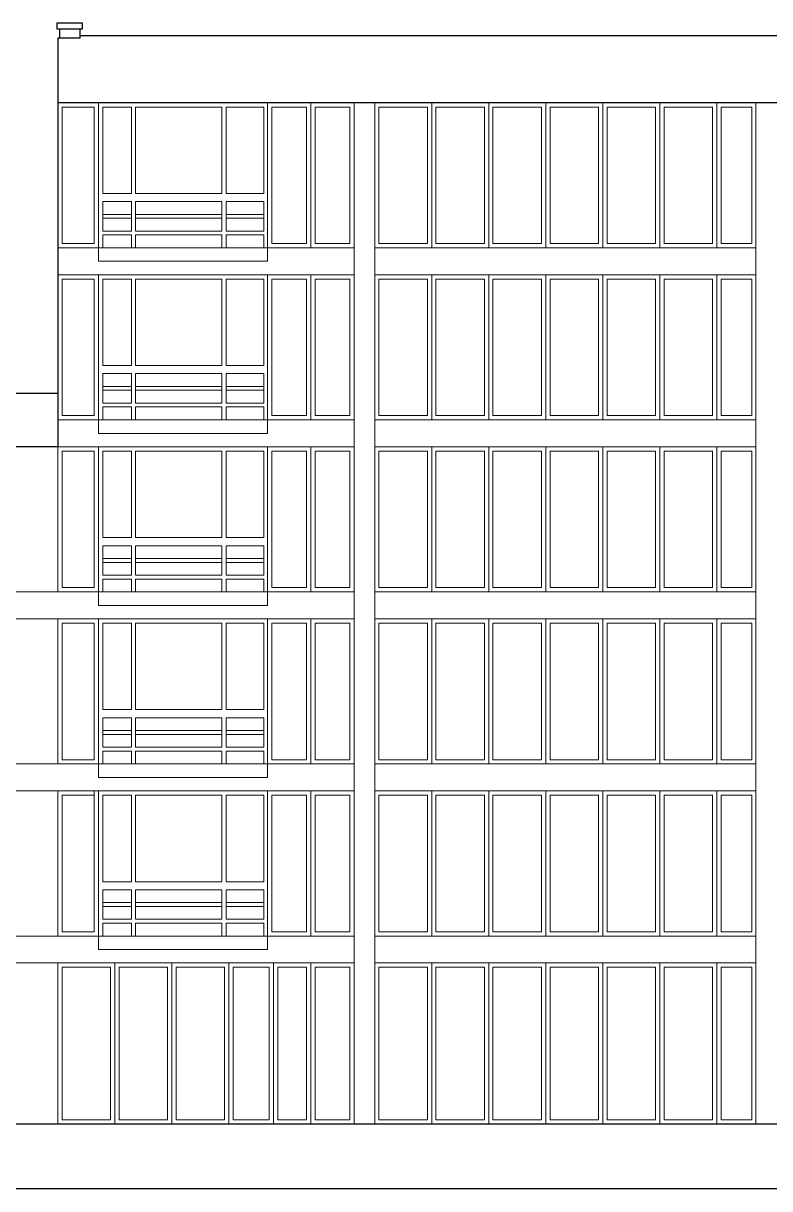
# Model space of a CAD drawing. Header units: millimetres. Extents: x -689206 to 4969298, y -1019800 to 703299.
# Drawn here: x 399019 to 412898, y -858803 to -837127 of the extents above; entities that cross this region are included whole.
import ezdxf

# ---------------------------------------------------------------- set-up
doc = ezdxf.new("R2010")
doc.units = ezdxf.units.MM
doc.layers.add('РАЗМЕРЫ', color=7, linetype='Continuous', lineweight=9)
doc.layers.add('разрез1-1', color=7, linetype='Continuous')

msp = doc.modelspace()

# ---------------------------------------------------------------- linework, layer by layer
at = {"layer": 'РАЗМЕРЫ', "lineweight": 5, "ltscale": 35}
for p, q in [((400069.5, -837226.6), (400069.5, -837351.6)), ((400171.7, -838603.3), (402181.6, -838603.3)), ((400419.4, -838603.3), (400419.4, -841553.3)), ((403559.4, -838603.3), (403559.4, -841553.3)), ((404364.5, -841303.3), (404364.5, -838603.3)), ((405169.6, -838603.3), (405169.6, -857603.3)), ((405552.7, -838603.3), (405552.7, -857603.3)), ((406612.7, -841223.3), (406612.7, -838603.3)), ((406612.7, -838603.3), (406612.7, -841303.3)), ((406612.7, -841303.3), (406612.7, -838603.3)), ((407672.7, -841223.3), (407672.7, -838603.3)), ((407672.7, -838603.3), (407672.7, -841303.3)), ((407672.7, -841303.3), (407672.7, -838603.3)), ((408732.7, -841223.3), (408732.7, -838603.3)), ((408732.7, -838603.3), (408732.7, -841303.3)), ((408732.7, -841303.3), (408732.7, -838603.3)), ((409792.7, -841223.3), (409792.7, -838603.3)), ((409792.7, -838603.3), (409792.7, -841303.3)), ((409792.7, -841303.3), (409792.7, -838603.3)), ((410852.7, -841223.3), (410852.7, -838603.3)), ((410852.7, -838603.3), (410852.7, -841303.3)), ((410852.7, -841303.3), (410852.7, -838603.3)), ((411912.7, -841223.3), (411912.7, -838603.3)), ((411912.7, -838603.3), (411912.7, -841303.3)), ((411912.7, -841303.3), (411912.7, -838603.3)), ((412642.7, -838603.3), (412642.7, -857603.3)), ((399742.7, -841223.3), (399742.7, -838683.3)), ((399742.7, -838683.3), (400339.4, -838683.3)), ((400339.4, -838683.3), (400339.4, -841223.3)), ((400499.4, -840292.9), (400499.4, -838683.3)), ((401028.1, -838683.3), (400499.4, -838683.3)), ((401028.1, -840292.9), (401028.1, -838683.3)), ((401108.1, -838683.3), (401108.1, -840292.9)), ((402708.1, -838683.3), (401108.1, -838683.3)), ((402708.1, -840292.9), (402708.1, -838683.3)), ((402788.1, -838683.3), (402788.1, -840292.9)), ((403489.4, -838683.3), (402788.1, -838683.3)), ((403489.4, -840292.9), (403489.4, -838683.3)), ((403639.4, -841223.3), (403639.4, -838683.3)), ((403639.4, -838683.3), (404284.5, -838683.3)), ((404284.5, -841223.3), (404284.5, -838683.3)), ((404444.5, -838683.3), (405089.6, -838683.3)), ((404444.5, -838683.3), (404444.5, -841223.3)), ((405089.6, -838683.3), (405089.6, -841223.3)), ((405632.7, -838683.3), (405632.7, -841223.3)), ((405632.7, -838683.3), (406532.7, -838683.3)), ((406532.7, -838683.3), (406532.7, -841223.3)), ((406532.7, -841223.3), (406532.7, -838683.3)), ((406532.7, -841223.3), (406532.7, -838683.3)), ((406692.7, -841223.3), (406692.7, -838683.3)), ((406692.7, -838683.3), (407592.7, -838683.3)), ((407592.7, -838683.3), (407592.7, -841223.3)), ((407592.7, -838683.3), (407592.7, -841223.3)), ((407592.7, -841223.3), (407592.7, -838683.3)), ((407592.7, -841223.3), (407592.7, -838683.3)), ((407752.7, -841223.3), (407752.7, -838683.3)), ((407752.7, -838683.3), (408652.7, -838683.3)), ((408652.7, -838683.3), (408652.7, -841223.3)), ((408652.7, -838683.3), (408652.7, -841223.3)), ((408652.7, -838683.3), (408652.7, -841223.3)), ((408652.7, -841223.3), (408652.7, -838683.3)), ((408652.7, -841223.3), (408652.7, -838683.3)), ((408812.7, -841223.3), (408812.7, -838683.3)), ((408812.7, -838683.3), (409712.7, -838683.3)), ((409712.7, -838683.3), (409712.7, -841223.3)), ((409712.7, -838683.3), (409712.7, -841223.3)), ((409712.7, -838683.3), (409712.7, -841223.3)), ((409712.7, -838683.3), (409712.7, -841223.3)), ((409712.7, -841223.3), (409712.7, -838683.3)), ((409712.7, -841223.3), (409712.7, -838683.3)), ((409872.7, -841223.3), (409872.7, -838683.3)), ((409872.7, -838683.3), (410772.7, -838683.3)), ((410772.7, -838683.3), (410772.7, -841223.3)), ((410772.7, -838683.3), (410772.7, -841223.3)), ((410772.7, -838683.3), (410772.7, -841223.3)), ((410772.7, -838683.3), (410772.7, -841223.3)), ((410772.7, -838683.3), (410772.7, -841223.3)), ((410772.7, -841223.3), (410772.7, -838683.3)), ((410772.7, -841223.3), (410772.7, -838683.3)), ((410932.7, -841223.3), (410932.7, -838683.3)), ((410932.7, -838683.3), (411832.7, -838683.3)), ((411832.7, -838683.3), (411832.7, -841223.3)), ((411832.7, -838683.3), (411832.7, -841223.3)), ((411832.7, -838683.3), (411832.7, -841223.3)), ((411832.7, -838683.3), (411832.7, -841223.3)), ((411832.7, -838683.3), (411832.7, -841223.3)), ((411832.7, -838683.3), (411832.7, -841223.3)), ((411832.7, -841223.3), (411832.7, -838683.3)), ((411832.7, -841223.3), (411832.7, -838683.3)), ((411992.7, -841223.3), (411992.7, -838683.3)), ((411992.7, -838683.3), (412562.7, -838683.3)), ((412562.7, -841223.3), (412562.7, -838683.3)), ((401028.1, -840292.9), (400499.4, -840292.9)), ((402708.1, -840292.9), (401108.1, -840292.9)), ((403489.4, -840292.9), (402788.1, -840292.9)), ((400499.4, -840992.9), (400499.4, -840442.9)), ((400499.4, -840682.9), (400499.4, -840442.9)), ((400499.4, -840442.9), (401028.1, -840442.9)), ((401028.1, -840992.9), (401028.1, -840442.9)), ((401108.1, -840442.9), (401108.1, -840992.9)), ((401108.1, -840442.9), (402708.1, -840442.9)), ((402708.1, -840992.9), (402708.1, -840442.9)), ((402788.1, -840442.9), (402788.1, -840992.9)), ((402788.1, -840442.9), (403489.4, -840442.9)), ((403489.4, -840992.9), (403489.4, -840442.9)), ((401028.1, -840682.9), (400499.4, -840682.9)), ((400499.4, -840992.9), (400499.4, -840752.9)), ((400499.4, -840752.9), (401028.1, -840752.9)), ((402708.1, -840682.9), (401108.1, -840682.9)), ((401108.1, -840752.9), (402708.1, -840752.9)), ((403489.4, -840682.9), (402788.1, -840682.9)), ((402788.1, -840752.9), (403489.4, -840752.9)), ((403489.4, -840752.9), (403489.4, -840682.9)), ((400499.4, -840992.9), (401028.1, -840992.9)), ((401108.1, -840992.9), (402708.1, -840992.9)), ((402788.1, -840992.9), (403489.4, -840992.9)), ((400339.4, -841223.3), (399742.7, -841223.3)), ((401028.1, -841062.9), (400499.4, -841062.9)), ((400499.4, -841303.3), (400499.4, -841062.9)), ((401028.1, -841303.3), (401028.1, -841062.9)), ((401108.1, -841062.9), (401108.1, -841303.3)), ((402708.1, -841062.9), (401108.1, -841062.9)), ((402708.1, -841303.3), (402708.1, -841062.9)), ((402788.1, -841062.9), (402788.1, -841303.3)), ((403489.4, -841062.9), (402788.1, -841062.9)), ((403489.4, -841303.3), (403489.4, -841062.9)), ((404284.5, -841223.3), (403639.4, -841223.3)), ((404364.5, -841223.3), (404364.5, -841143.3)), ((404364.5, -841143.3), (404364.5, -841223.3)), ((405089.6, -841223.3), (404444.5, -841223.3)), ((405632.7, -841223.3), (406532.7, -841223.3)), ((405632.7, -841223.3), (406532.7, -841223.3)), ((406692.7, -841223.3), (407592.7, -841223.3)), ((406692.7, -841223.3), (406902.7, -841223.3)), ((407752.7, -841223.3), (408652.7, -841223.3)), ((408172.7, -841223.3), (408652.7, -841223.3)), ((408812.7, -841223.3), (409712.7, -841223.3)), ((408812.7, -841223.3), (409442.7, -841223.3)), ((409872.7, -841223.3), (410772.7, -841223.3)), ((410932.7, -841223.3), (411832.7, -841223.3)), ((411992.7, -841223.3), (412562.7, -841223.3)), ((405169.6, -841303.3), (399662.7, -841303.3)), ((401028.1, -841303.3), (400499.4, -841303.3)), ((401028.1, -841303.3), (400499.4, -841303.3)), ((402708.1, -841303.3), (401108.1, -841303.3)), ((402708.1, -841303.3), (401108.1, -841303.3)), ((403489.4, -841303.3), (402788.1, -841303.3)), ((403489.4, -841303.3), (402788.1, -841303.3)), ((412642.7, -841303.3), (405552.7, -841303.3)), ((403559.4, -841553.3), (400419.4, -841553.3)), ((399662.7, -844503.3), (399662.7, -841803.3)), ((399662.7, -841803.3), (405169.6, -841803.3)), ((399742.7, -844423.3), (399742.7, -841883.3)), ((399742.7, -841883.3), (400339.4, -841883.3)), ((400339.4, -841883.3), (400339.4, -844423.3)), ((400419.4, -841803.3), (400419.4, -844753.3)), ((400419.4, -841803.3), (400419.4, -844753.3)), ((400499.4, -843492.9), (400499.4, -841883.3)), ((401028.1, -841883.3), (400499.4, -841883.3)), ((401028.1, -843492.9), (401028.1, -841883.3)), ((401108.1, -841883.3), (401108.1, -843492.9)), ((402708.1, -841883.3), (401108.1, -841883.3)), ((402708.1, -843492.9), (402708.1, -841883.3)), ((402788.1, -841883.3), (402788.1, -843492.9)), ((403489.4, -841883.3), (402788.1, -841883.3)), ((403489.4, -843492.9), (403489.4, -841883.3)), ((403559.4, -841803.3), (403559.4, -844753.3)), ((403639.4, -844423.3), (403639.4, -841883.3)), ((403639.4, -841883.3), (404284.5, -841883.3)), ((404284.5, -844423.3), (404284.5, -841883.3)), ((404364.5, -844503.3), (404364.5, -841803.3)), ((404444.5, -841883.3), (405089.6, -841883.3)), ((404444.5, -841883.3), (404444.5, -844423.3)), ((405089.6, -841883.3), (405089.6, -844423.3)), ((405552.7, -841803.3), (412642.7, -841803.3)), ((405632.7, -841883.3), (405632.7, -844423.3)), ((405632.7, -841883.3), (406532.7, -841883.3)), ((406532.7, -841883.3), (406532.7, -844423.3)), ((406532.7, -844423.3), (406532.7, -841883.3)), ((406532.7, -844423.3), (406532.7, -841883.3)), ((406612.7, -844423.3), (406612.7, -841803.3)), ((406612.7, -841803.3), (406612.7, -844503.3)), ((406612.7, -844503.3), (406612.7, -841803.3)), ((406692.7, -844423.3), (406692.7, -841883.3)), ((406692.7, -841883.3), (407592.7, -841883.3)), ((407592.7, -841883.3), (407592.7, -844423.3)), ((407592.7, -841883.3), (407592.7, -844423.3)), ((407592.7, -844423.3), (407592.7, -841883.3)), ((407592.7, -844423.3), (407592.7, -841883.3)), ((407672.7, -844423.3), (407672.7, -841803.3)), ((407672.7, -841803.3), (407672.7, -844503.3)), ((407672.7, -844503.3), (407672.7, -841803.3)), ((407752.7, -844423.3), (407752.7, -841883.3)), ((407752.7, -841883.3), (408652.7, -841883.3)), ((408652.7, -841883.3), (408652.7, -844423.3)), ((408652.7, -841883.3), (408652.7, -844423.3)), ((408652.7, -841883.3), (408652.7, -844423.3)), ((408652.7, -844423.3), (408652.7, -841883.3)), ((408652.7, -844423.3), (408652.7, -841883.3)), ((408732.7, -844423.3), (408732.7, -841803.3)), ((408732.7, -841803.3), (408732.7, -844503.3)), ((408732.7, -844503.3), (408732.7, -841803.3)), ((408812.7, -844423.3), (408812.7, -841883.3)), ((408812.7, -841883.3), (409712.7, -841883.3)), ((409712.7, -841883.3), (409712.7, -844423.3)), ((409712.7, -841883.3), (409712.7, -844423.3)), ((409712.7, -841883.3), (409712.7, -844423.3)), ((409712.7, -841883.3), (409712.7, -844423.3)), ((409712.7, -844423.3), (409712.7, -841883.3)), ((409712.7, -844423.3), (409712.7, -841883.3)), ((409792.7, -844423.3), (409792.7, -841803.3)), ((409792.7, -841803.3), (409792.7, -844503.3)), ((409792.7, -844503.3), (409792.7, -841803.3)), ((409872.7, -844423.3), (409872.7, -841883.3)), ((409872.7, -841883.3), (410772.7, -841883.3)), ((410772.7, -841883.3), (410772.7, -844423.3)), ((410772.7, -841883.3), (410772.7, -844423.3)), ((410772.7, -841883.3), (410772.7, -844423.3)), ((410772.7, -841883.3), (410772.7, -844423.3)), ((410772.7, -841883.3), (410772.7, -844423.3)), ((410772.7, -844423.3), (410772.7, -841883.3)), ((410772.7, -844423.3), (410772.7, -841883.3)), ((410852.7, -844423.3), (410852.7, -841803.3)), ((410852.7, -841803.3), (410852.7, -844503.3)), ((410852.7, -844503.3), (410852.7, -841803.3)), ((410932.7, -844423.3), (410932.7, -841883.3)), ((410932.7, -841883.3), (411832.7, -841883.3)), ((411832.7, -841883.3), (411832.7, -844423.3)), ((411832.7, -841883.3), (411832.7, -844423.3)), ((411832.7, -841883.3), (411832.7, -844423.3)), ((411832.7, -841883.3), (411832.7, -844423.3)), ((411832.7, -841883.3), (411832.7, -844423.3)), ((411832.7, -841883.3), (411832.7, -844423.3)), ((411832.7, -844423.3), (411832.7, -841883.3)), ((411832.7, -844423.3), (411832.7, -841883.3)), ((411912.7, -844423.3), (411912.7, -841803.3)), ((411912.7, -841803.3), (411912.7, -844503.3)), ((411912.7, -844503.3), (411912.7, -841803.3)), ((411992.7, -844423.3), (411992.7, -841883.3)), ((411992.7, -841883.3), (412562.7, -841883.3)), ((412562.7, -844423.3), (412562.7, -841883.3)), ((401028.1, -843492.9), (400499.4, -843492.9)), ((400499.4, -844192.9), (400499.4, -843642.9)), ((400499.4, -843882.9), (400499.4, -843642.9)), ((400499.4, -843642.9), (401028.1, -843642.9)), ((401028.1, -844192.9), (401028.1, -843642.9)), ((402708.1, -843492.9), (401108.1, -843492.9)), ((401108.1, -843642.9), (401108.1, -844192.9)), ((401108.1, -843642.9), (402708.1, -843642.9)), ((402708.1, -844192.9), (402708.1, -843642.9)), ((403489.4, -843492.9), (402788.1, -843492.9)), ((402788.1, -843642.9), (402788.1, -844192.9)), ((402788.1, -843642.9), (403489.4, -843642.9)), ((403489.4, -844192.9), (403489.4, -843642.9)), ((401028.1, -843882.9), (400499.4, -843882.9)), ((400499.4, -844192.9), (400499.4, -843952.9)), ((400499.4, -843952.9), (401028.1, -843952.9)), ((402708.1, -843882.9), (401108.1, -843882.9)), ((401108.1, -843952.9), (402708.1, -843952.9)), ((403489.4, -843882.9), (402788.1, -843882.9)), ((402788.1, -843952.9), (403489.4, -843952.9)), ((403489.4, -843952.9), (403489.4, -843882.9)), ((400499.4, -844192.9), (401028.1, -844192.9)), ((401028.1, -844262.9), (400499.4, -844262.9)), ((400499.4, -844503.3), (400499.4, -844262.9)), ((401028.1, -844503.3), (401028.1, -844262.9)), ((401108.1, -844192.9), (402708.1, -844192.9)), ((401108.1, -844262.9), (401108.1, -844503.3)), ((402708.1, -844262.9), (401108.1, -844262.9)), ((402708.1, -844503.3), (402708.1, -844262.9)), ((402788.1, -844192.9), (403489.4, -844192.9)), ((402788.1, -844262.9), (402788.1, -844503.3)), ((403489.4, -844262.9), (402788.1, -844262.9)), ((403489.4, -844503.3), (403489.4, -844262.9)), ((405169.6, -844503.3), (399662.7, -844503.3)), ((400339.4, -844423.3), (399742.7, -844423.3)), ((401028.1, -844503.3), (400499.4, -844503.3)), ((402708.1, -844503.3), (401108.1, -844503.3)), ((403489.4, -844503.3), (402788.1, -844503.3)), ((404284.5, -844423.3), (403639.4, -844423.3)), ((404364.5, -844423.3), (404364.5, -844343.3)), ((404364.5, -844343.3), (404364.5, -844423.3)), ((405089.6, -844423.3), (404444.5, -844423.3)), ((412642.7, -844503.3), (405552.7, -844503.3)), ((405632.7, -844423.3), (406532.7, -844423.3)), ((405632.7, -844423.3), (406532.7, -844423.3)), ((406692.7, -844423.3), (407592.7, -844423.3)), ((406692.7, -844423.3), (406902.7, -844423.3)), ((407752.7, -844423.3), (408652.7, -844423.3)), ((408172.7, -844423.3), (408652.7, -844423.3)), ((408812.7, -844423.3), (409712.7, -844423.3)), ((408812.7, -844423.3), (409442.7, -844423.3)), ((409872.7, -844423.3), (410772.7, -844423.3)), ((410932.7, -844423.3), (411832.7, -844423.3)), ((411992.7, -844423.3), (412562.7, -844423.3)), ((403559.4, -844753.3), (400419.4, -844753.3)), ((405169.6, -845003.3), (399662.7, -845003.3)), ((399662.7, -845003.3), (399662.7, -847703.3)), ((399742.7, -847623.3), (399742.7, -845083.3)), ((399742.7, -845083.3), (400339.4, -845083.3)), ((400339.4, -845083.3), (400339.4, -847623.3)), ((400419.4, -845003.3), (400419.4, -847953.3)), ((400419.4, -845003.3), (400419.4, -847953.3)), ((400499.4, -846692.9), (400499.4, -845083.3)), ((401028.1, -845083.3), (400499.4, -845083.3)), ((401028.1, -846692.9), (401028.1, -845083.3)), ((401108.1, -845083.3), (401108.1, -846692.9)), ((402708.1, -845083.3), (401108.1, -845083.3)), ((402708.1, -846692.9), (402708.1, -845083.3)), ((402788.1, -845083.3), (402788.1, -846692.9)), ((403489.4, -845083.3), (402788.1, -845083.3)), ((403489.4, -846692.9), (403489.4, -845083.3)), ((403559.4, -845003.3), (403559.4, -847953.3)), ((403639.4, -847623.3), (403639.4, -845083.3)), ((403639.4, -845083.3), (404284.5, -845083.3)), ((404284.5, -847623.3), (404284.5, -845083.3)), ((404364.5, -847703.3), (404364.5, -845003.3)), ((404444.5, -845083.3), (405089.6, -845083.3)), ((404444.5, -845083.3), (404444.5, -847623.3)), ((405089.6, -845083.3), (405089.6, -847623.3)), ((412642.7, -845003.3), (405552.7, -845003.3)), ((405632.7, -845083.3), (405632.7, -847623.3)), ((405632.7, -845083.3), (406532.7, -845083.3)), ((406532.7, -845083.3), (406532.7, -847623.3)), ((406532.7, -847623.3), (406532.7, -845083.3)), ((406532.7, -847623.3), (406532.7, -845083.3)), ((406612.7, -847623.3), (406612.7, -845003.3)), ((406612.7, -845003.3), (406612.7, -847703.3)), ((406612.7, -847703.3), (406612.7, -845003.3)), ((406692.7, -847623.3), (406692.7, -845083.3)), ((406692.7, -845083.3), (407592.7, -845083.3)), ((407592.7, -845083.3), (407592.7, -847623.3)), ((407592.7, -845083.3), (407592.7, -847623.3)), ((407592.7, -847623.3), (407592.7, -845083.3)), ((407592.7, -847623.3), (407592.7, -845083.3)), ((407672.7, -847623.3), (407672.7, -845003.3)), ((407672.7, -845003.3), (407672.7, -847703.3)), ((407672.7, -847703.3), (407672.7, -845003.3)), ((407752.7, -847623.3), (407752.7, -845083.3)), ((407752.7, -845083.3), (408652.7, -845083.3)), ((408652.7, -845083.3), (408652.7, -847623.3)), ((408652.7, -845083.3), (408652.7, -847623.3)), ((408652.7, -845083.3), (408652.7, -847623.3)), ((408652.7, -847623.3), (408652.7, -845083.3)), ((408652.7, -847623.3), (408652.7, -845083.3)), ((408732.7, -847623.3), (408732.7, -845003.3)), ((408732.7, -845003.3), (408732.7, -847703.3)), ((408732.7, -847703.3), (408732.7, -845003.3)), ((408812.7, -847623.3), (408812.7, -845083.3)), ((408812.7, -845083.3), (409712.7, -845083.3)), ((409712.7, -845083.3), (409712.7, -847623.3)), ((409712.7, -845083.3), (409712.7, -847623.3)), ((409712.7, -845083.3), (409712.7, -847623.3)), ((409712.7, -845083.3), (409712.7, -847623.3)), ((409712.7, -847623.3), (409712.7, -845083.3)), ((409712.7, -847623.3), (409712.7, -845083.3)), ((409792.7, -847623.3), (409792.7, -845003.3)), ((409792.7, -845003.3), (409792.7, -847703.3)), ((409792.7, -847703.3), (409792.7, -845003.3)), ((409872.7, -847623.3), (409872.7, -845083.3)), ((409872.7, -845083.3), (410772.7, -845083.3)), ((410772.7, -845083.3), (410772.7, -847623.3)), ((410772.7, -845083.3), (410772.7, -847623.3)), ((410772.7, -845083.3), (410772.7, -847623.3)), ((410772.7, -845083.3), (410772.7, -847623.3)), ((410772.7, -845083.3), (410772.7, -847623.3)), ((410772.7, -847623.3), (410772.7, -845083.3)), ((410772.7, -847623.3), (410772.7, -845083.3)), ((410852.7, -847623.3), (410852.7, -845003.3)), ((410852.7, -845003.3), (410852.7, -847703.3)), ((410852.7, -847703.3), (410852.7, -845003.3)), ((410932.7, -847623.3), (410932.7, -845083.3)), ((410932.7, -845083.3), (411832.7, -845083.3)), ((411832.7, -845083.3), (411832.7, -847623.3)), ((411832.7, -845083.3), (411832.7, -847623.3)), ((411832.7, -845083.3), (411832.7, -847623.3)), ((411832.7, -845083.3), (411832.7, -847623.3)), ((411832.7, -845083.3), (411832.7, -847623.3)), ((411832.7, -845083.3), (411832.7, -847623.3)), ((411832.7, -847623.3), (411832.7, -845083.3)), ((411832.7, -847623.3), (411832.7, -845083.3)), ((411912.7, -847623.3), (411912.7, -845003.3)), ((411912.7, -845003.3), (411912.7, -847703.3)), ((411912.7, -847703.3), (411912.7, -845003.3)), ((411992.7, -847623.3), (411992.7, -845083.3)), ((411992.7, -845083.3), (412562.7, -845083.3)), ((412562.7, -847623.3), (412562.7, -845083.3)), ((401028.1, -846692.9), (400499.4, -846692.9)), ((400499.4, -847392.9), (400499.4, -846842.9)), ((400499.4, -847082.9), (400499.4, -846842.9)), ((400499.4, -846842.9), (401028.1, -846842.9)), ((401028.1, -847392.9), (401028.1, -846842.9)), ((402708.1, -846692.9), (401108.1, -846692.9)), ((401108.1, -846842.9), (401108.1, -847392.9)), ((401108.1, -846842.9), (402708.1, -846842.9)), ((402708.1, -847392.9), (402708.1, -846842.9)), ((403489.4, -846692.9), (402788.1, -846692.9)), ((402788.1, -846842.9), (402788.1, -847392.9)), ((402788.1, -846842.9), (403489.4, -846842.9)), ((403489.4, -847392.9), (403489.4, -846842.9)), ((401028.1, -847082.9), (400499.4, -847082.9)), ((402708.1, -847082.9), (401108.1, -847082.9)), ((403489.4, -847082.9), (402788.1, -847082.9)), ((403489.4, -847152.9), (403489.4, -847082.9)), ((400499.4, -847392.9), (400499.4, -847152.9)), ((400499.4, -847152.9), (401028.1, -847152.9)), ((401108.1, -847152.9), (402708.1, -847152.9)), ((402788.1, -847152.9), (403489.4, -847152.9)), ((400499.4, -847392.9), (401028.1, -847392.9)), ((401028.1, -847462.9), (400499.4, -847462.9)), ((400499.4, -847703.3), (400499.4, -847462.9)), ((401028.1, -847703.3), (401028.1, -847462.9)), ((401108.1, -847392.9), (402708.1, -847392.9)), ((401108.1, -847462.9), (401108.1, -847703.3)), ((402708.1, -847462.9), (401108.1, -847462.9)), ((402708.1, -847703.3), (402708.1, -847462.9)), ((402788.1, -847392.9), (403489.4, -847392.9)), ((402788.1, -847462.9), (402788.1, -847703.3)), ((403489.4, -847462.9), (402788.1, -847462.9)), ((403489.4, -847703.3), (403489.4, -847462.9)), ((404364.5, -847623.3), (404364.5, -847543.3)), ((404364.5, -847543.3), (404364.5, -847623.3)), ((390432.7, -847703.3), (405169.6, -847703.3)), ((400339.4, -847623.3), (399742.7, -847623.3)), ((400499.4, -847703.3), (401028.1, -847703.3)), ((401108.1, -847703.3), (402708.1, -847703.3)), ((402788.1, -847703.3), (403489.4, -847703.3)), ((404284.5, -847623.3), (403639.4, -847623.3)), ((405089.6, -847623.3), (404444.5, -847623.3)), ((405552.7, -847703.3), (412642.7, -847703.3)), ((405632.7, -847623.3), (406532.7, -847623.3)), ((405632.7, -847623.3), (406532.7, -847623.3)), ((406692.7, -847623.3), (407592.7, -847623.3)), ((406692.7, -847623.3), (406902.7, -847623.3)), ((407752.7, -847623.3), (408652.7, -847623.3)), ((408172.7, -847623.3), (408652.7, -847623.3)), ((408812.7, -847623.3), (409712.7, -847623.3)), ((408812.7, -847623.3), (409442.7, -847623.3)), ((409872.7, -847623.3), (410772.7, -847623.3)), ((410932.7, -847623.3), (411832.7, -847623.3)), ((411992.7, -847623.3), (412562.7, -847623.3)), ((403559.4, -847953.3), (400419.4, -847953.3)), ((405169.6, -848203.3), (390432.7, -848203.3)), ((399662.7, -848203.3), (399662.7, -850903.3)), ((400419.4, -848203.3), (400419.4, -851153.3)), ((400419.4, -848203.3), (400419.4, -850953.3)), ((400419.4, -848203.3), (400419.4, -851153.3)), ((403559.4, -848203.3), (403559.4, -851153.3)), ((404364.5, -850903.3), (404364.5, -848203.3)), ((412642.7, -848203.3), (405552.7, -848203.3)), ((406612.7, -850823.3), (406612.7, -848203.3)), ((406612.7, -848203.3), (406612.7, -850903.3)), ((406612.7, -850903.3), (406612.7, -848203.3)), ((407672.7, -850823.3), (407672.7, -848203.3)), ((407672.7, -848203.3), (407672.7, -850903.3)), ((407672.7, -850903.3), (407672.7, -848203.3)), ((408732.7, -850823.3), (408732.7, -848203.3)), ((408732.7, -848203.3), (408732.7, -850903.3)), ((408732.7, -850903.3), (408732.7, -848203.3)), ((409792.7, -850823.3), (409792.7, -848203.3)), ((409792.7, -848203.3), (409792.7, -850903.3)), ((409792.7, -850903.3), (409792.7, -848203.3)), ((410852.7, -850823.3), (410852.7, -848203.3)), ((410852.7, -848203.3), (410852.7, -850903.3)), ((410852.7, -850903.3), (410852.7, -848203.3)), ((411912.7, -850823.3), (411912.7, -848203.3)), ((411912.7, -848203.3), (411912.7, -850903.3)), ((411912.7, -850903.3), (411912.7, -848203.3)), ((399742.7, -850823.3), (399742.7, -848283.3)), ((399742.7, -848283.3), (400339.4, -848283.3)), ((400339.4, -848283.3), (400339.4, -850823.3)), ((400499.4, -849892.9), (400499.4, -848283.3)), ((401028.1, -848283.3), (400499.4, -848283.3)), ((401028.1, -849892.9), (401028.1, -848283.3)), ((401108.1, -848283.3), (401108.1, -849892.9)), ((402708.1, -848283.3), (401108.1, -848283.3)), ((402708.1, -849892.9), (402708.1, -848283.3)), ((402788.1, -848283.3), (402788.1, -849892.9)), ((403489.4, -848283.3), (402788.1, -848283.3)), ((403489.4, -849892.9), (403489.4, -848283.3)), ((403639.4, -850823.3), (403639.4, -848283.3)), ((403639.4, -848283.3), (404284.5, -848283.3)), ((404284.5, -850823.3), (404284.5, -848283.3)), ((404444.5, -848283.3), (405089.6, -848283.3)), ((404444.5, -848283.3), (404444.5, -850823.3)), ((405089.6, -848283.3), (405089.6, -850823.3)), ((405632.7, -848283.3), (405632.7, -850823.3)), ((405632.7, -848283.3), (406532.7, -848283.3)), ((406532.7, -848283.3), (406532.7, -850823.3)), ((406532.7, -850823.3), (406532.7, -848283.3)), ((406532.7, -850823.3), (406532.7, -848283.3)), ((406692.7, -850823.3), (406692.7, -848283.3)), ((406692.7, -848283.3), (407592.7, -848283.3)), ((407592.7, -848283.3), (407592.7, -850823.3)), ((407592.7, -848283.3), (407592.7, -850823.3)), ((407592.7, -850823.3), (407592.7, -848283.3)), ((407592.7, -850823.3), (407592.7, -848283.3)), ((407752.7, -850823.3), (407752.7, -848283.3)), ((407752.7, -848283.3), (408652.7, -848283.3)), ((408652.7, -848283.3), (408652.7, -850823.3)), ((408652.7, -848283.3), (408652.7, -850823.3)), ((408652.7, -848283.3), (408652.7, -850823.3)), ((408652.7, -850823.3), (408652.7, -848283.3)), ((408652.7, -850823.3), (408652.7, -848283.3)), ((408812.7, -850823.3), (408812.7, -848283.3)), ((408812.7, -848283.3), (409712.7, -848283.3)), ((409712.7, -848283.3), (409712.7, -850823.3)), ((409712.7, -848283.3), (409712.7, -850823.3)), ((409712.7, -848283.3), (409712.7, -850823.3)), ((409712.7, -848283.3), (409712.7, -850823.3)), ((409712.7, -850823.3), (409712.7, -848283.3)), ((409712.7, -850823.3), (409712.7, -848283.3)), ((409872.7, -850823.3), (409872.7, -848283.3)), ((409872.7, -848283.3), (410772.7, -848283.3)), ((410772.7, -848283.3), (410772.7, -850823.3)), ((410772.7, -848283.3), (410772.7, -850823.3)), ((410772.7, -848283.3), (410772.7, -850823.3)), ((410772.7, -848283.3), (410772.7, -850823.3)), ((410772.7, -848283.3), (410772.7, -850823.3)), ((410772.7, -850823.3), (410772.7, -848283.3)), ((410772.7, -850823.3), (410772.7, -848283.3)), ((410932.7, -850823.3), (410932.7, -848283.3)), ((410932.7, -848283.3), (411832.7, -848283.3)), ((411832.7, -848283.3), (411832.7, -850823.3)), ((411832.7, -848283.3), (411832.7, -850823.3)), ((411832.7, -848283.3), (411832.7, -850823.3)), ((411832.7, -848283.3), (411832.7, -850823.3)), ((411832.7, -848283.3), (411832.7, -850823.3)), ((411832.7, -848283.3), (411832.7, -850823.3)), ((411832.7, -850823.3), (411832.7, -848283.3)), ((411832.7, -850823.3), (411832.7, -848283.3)), ((411992.7, -850823.3), (411992.7, -848283.3)), ((411992.7, -848283.3), (412562.7, -848283.3)), ((412562.7, -850823.3), (412562.7, -848283.3)), ((401028.1, -849892.9), (400499.4, -849892.9)), ((402708.1, -849892.9), (401108.1, -849892.9)), ((403489.4, -849892.9), (402788.1, -849892.9)), ((400499.4, -850592.9), (400499.4, -850042.9)), ((400499.4, -850282.9), (400499.4, -850042.9)), ((400499.4, -850042.9), (401028.1, -850042.9)), ((401028.1, -850592.9), (401028.1, -850042.9)), ((401108.1, -850042.9), (401108.1, -850592.9)), ((401108.1, -850042.9), (402708.1, -850042.9)), ((402708.1, -850592.9), (402708.1, -850042.9)), ((402788.1, -850042.9), (402788.1, -850592.9)), ((402788.1, -850042.9), (403489.4, -850042.9)), ((403489.4, -850592.9), (403489.4, -850042.9)), ((401028.1, -850282.9), (400499.4, -850282.9)), ((400499.4, -850592.9), (400499.4, -850352.9)), ((400499.4, -850352.9), (401028.1, -850352.9)), ((402708.1, -850282.9), (401108.1, -850282.9)), ((401108.1, -850352.9), (402708.1, -850352.9)), ((403489.4, -850282.9), (402788.1, -850282.9)), ((402788.1, -850352.9), (403489.4, -850352.9)), ((403489.4, -850352.9), (403489.4, -850282.9)), ((400419.4, -850522.9), (400419.4, -850452.9)), ((400419.4, -850522.9), (400419.4, -850522.9)), ((400499.4, -850592.9), (401028.1, -850592.9)), ((401108.1, -850592.9), (402708.1, -850592.9)), ((402788.1, -850592.9), (403489.4, -850592.9)), ((403559.4, -850903.3), (403559.4, -850522.9)), ((401028.1, -850662.9), (400499.4, -850662.9)), ((400499.4, -850903.3), (400499.4, -850662.9)), ((401028.1, -850903.3), (401028.1, -850662.9)), ((401108.1, -850662.9), (401108.1, -850903.3)), ((402708.1, -850662.9), (401108.1, -850662.9)), ((402708.1, -850903.3), (402708.1, -850662.9)), ((402788.1, -850662.9), (402788.1, -850903.3)), ((403489.4, -850662.9), (402788.1, -850662.9)), ((403489.4, -850903.3), (403489.4, -850662.9)), ((404364.5, -850823.3), (404364.5, -850743.3)), ((404364.5, -850743.3), (404364.5, -850823.3)), ((390432.7, -850903.3), (405169.6, -850903.3)), ((400339.4, -850823.3), (399742.7, -850823.3)), ((400419.4, -851153.3), (400419.4, -850953.3)), ((400499.4, -850903.3), (401028.1, -850903.3)), ((401108.1, -850903.3), (402708.1, -850903.3)), ((402788.1, -850903.3), (403489.4, -850903.3)), ((403559.4, -850953.3), (403559.4, -851153.3)), ((404284.5, -850823.3), (403639.4, -850823.3)), ((405089.6, -850823.3), (404444.5, -850823.3)), ((405552.7, -850903.3), (412642.7, -850903.3)), ((405632.7, -850823.3), (406532.7, -850823.3)), ((405632.7, -850823.3), (406532.7, -850823.3)), ((406692.7, -850823.3), (407592.7, -850823.3)), ((406692.7, -850823.3), (406902.7, -850823.3)), ((407752.7, -850823.3), (408652.7, -850823.3)), ((408172.7, -850823.3), (408652.7, -850823.3)), ((408812.7, -850823.3), (409712.7, -850823.3)), ((408812.7, -850823.3), (409442.7, -850823.3)), ((409872.7, -850823.3), (410772.7, -850823.3)), ((410932.7, -850823.3), (411832.7, -850823.3)), ((411992.7, -850823.3), (412562.7, -850823.3)), ((403559.4, -851153.3), (400419.4, -851153.3)), ((405169.6, -851403.3), (390432.7, -851403.3)), ((399662.7, -851403.3), (399662.7, -854103.3)), ((400339.4, -851483.3), (400339.4, -851403.3)), ((400419.4, -851403.3), (400419.4, -854153.3)), ((400419.4, -851403.3), (400419.4, -854103.3)), ((403559.4, -851403.3), (403559.4, -854103.3)), ((404364.5, -854103.3), (404364.5, -851403.3)), ((405552.7, -851403.3), (405552.7, -851483.3)), ((412642.7, -851403.3), (405552.7, -851403.3)), ((406612.7, -854023.3), (406612.7, -851403.3)), ((406612.7, -851403.3), (406612.7, -854103.3)), ((406612.7, -854103.3), (406612.7, -851403.3)), ((407672.7, -854023.3), (407672.7, -851403.3)), ((407672.7, -851403.3), (407672.7, -854103.3)), ((407672.7, -854103.3), (407672.7, -851403.3)), ((408732.7, -854023.3), (408732.7, -851403.3)), ((408732.7, -851403.3), (408732.7, -854103.3)), ((408732.7, -854103.3), (408732.7, -851403.3)), ((409792.7, -854023.3), (409792.7, -851403.3)), ((409792.7, -851403.3), (409792.7, -854103.3)), ((409792.7, -854103.3), (409792.7, -851403.3)), ((410852.7, -854023.3), (410852.7, -851403.3)), ((410852.7, -851403.3), (410852.7, -854103.3)), ((410852.7, -854103.3), (410852.7, -851403.3)), ((411912.7, -854023.3), (411912.7, -851403.3)), ((411912.7, -851403.3), (411912.7, -854103.3)), ((411912.7, -854103.3), (411912.7, -851403.3)), ((399742.7, -854023.3), (399742.7, -851483.3)), ((399742.7, -851483.3), (400339.4, -851483.3)), ((400339.4, -851483.3), (400339.4, -854023.3)), ((400499.4, -853092.9), (400499.4, -851483.3)), ((401028.1, -851483.3), (400499.4, -851483.3)), ((401028.1, -853092.9), (401028.1, -851483.3)), ((401108.1, -851483.3), (401108.1, -853092.9)), ((402708.1, -851483.3), (401108.1, -851483.3)), ((402708.1, -853092.9), (402708.1, -851483.3)), ((402788.1, -851483.3), (402788.1, -853092.9)), ((403489.4, -851483.3), (402788.1, -851483.3)), ((403489.4, -853092.9), (403489.4, -851483.3)), ((403639.4, -854023.3), (403639.4, -851483.3)), ((403639.4, -851483.3), (404284.5, -851483.3)), ((404284.5, -854023.3), (404284.5, -851483.3)), ((404444.5, -851483.3), (404444.5, -854023.3)), ((404444.5, -851483.3), (405089.6, -851483.3)), ((405089.6, -851483.3), (405089.6, -854023.3)), ((405632.7, -851483.3), (405632.7, -854023.3)), ((405632.7, -851483.3), (406532.7, -851483.3)), ((406532.7, -851483.3), (406532.7, -854023.3)), ((406532.7, -854023.3), (406532.7, -851483.3)), ((406532.7, -854023.3), (406532.7, -851483.3)), ((406692.7, -854023.3), (406692.7, -851483.3)), ((406692.7, -851483.3), (407592.7, -851483.3)), ((407592.7, -851483.3), (407592.7, -854023.3)), ((407592.7, -851483.3), (407592.7, -854023.3)), ((407592.7, -854023.3), (407592.7, -851483.3)), ((407592.7, -854023.3), (407592.7, -851483.3)), ((407752.7, -854023.3), (407752.7, -851483.3)), ((407752.7, -851483.3), (408652.7, -851483.3)), ((408652.7, -851483.3), (408652.7, -854023.3)), ((408652.7, -851483.3), (408652.7, -854023.3)), ((408652.7, -851483.3), (408652.7, -854023.3)), ((408652.7, -854023.3), (408652.7, -851483.3)), ((408652.7, -854023.3), (408652.7, -851483.3)), ((408812.7, -854023.3), (408812.7, -851483.3)), ((408812.7, -851483.3), (409712.7, -851483.3)), ((409712.7, -851483.3), (409712.7, -854023.3)), ((409712.7, -851483.3), (409712.7, -854023.3)), ((409712.7, -851483.3), (409712.7, -854023.3)), ((409712.7, -851483.3), (409712.7, -854023.3)), ((409712.7, -854023.3), (409712.7, -851483.3)), ((409712.7, -854023.3), (409712.7, -851483.3)), ((409872.7, -854023.3), (409872.7, -851483.3)), ((409872.7, -851483.3), (410772.7, -851483.3)), ((410772.7, -851483.3), (410772.7, -854023.3)), ((410772.7, -851483.3), (410772.7, -854023.3)), ((410772.7, -851483.3), (410772.7, -854023.3)), ((410772.7, -851483.3), (410772.7, -854023.3)), ((410772.7, -851483.3), (410772.7, -854023.3)), ((410772.7, -854023.3), (410772.7, -851483.3)), ((410772.7, -854023.3), (410772.7, -851483.3)), ((410932.7, -854023.3), (410932.7, -851483.3)), ((410932.7, -851483.3), (411832.7, -851483.3)), ((411832.7, -851483.3), (411832.7, -854023.3)), ((411832.7, -851483.3), (411832.7, -854023.3)), ((411832.7, -851483.3), (411832.7, -854023.3)), ((411832.7, -851483.3), (411832.7, -854023.3)), ((411832.7, -851483.3), (411832.7, -854023.3)), ((411832.7, -851483.3), (411832.7, -854023.3)), ((411832.7, -854023.3), (411832.7, -851483.3)), ((411832.7, -854023.3), (411832.7, -851483.3)), ((411992.7, -854023.3), (411992.7, -851483.3)), ((411992.7, -851483.3), (412562.7, -851483.3)), ((412562.7, -854023.3), (412562.7, -851483.3)), ((401028.1, -853092.9), (400499.4, -853092.9)), ((402708.1, -853092.9), (401108.1, -853092.9)), ((403489.4, -853092.9), (402788.1, -853092.9)), ((400499.4, -853792.9), (400499.4, -853242.9)), ((400499.4, -853482.9), (400499.4, -853242.9)), ((400499.4, -853242.9), (401028.1, -853242.9)), ((401028.1, -853792.9), (401028.1, -853242.9)), ((401108.1, -853242.9), (401108.1, -853792.9)), ((401108.1, -853242.9), (402708.1, -853242.9)), ((402708.1, -853792.9), (402708.1, -853242.9)), ((402788.1, -853242.9), (402788.1, -853792.9)), ((402788.1, -853242.9), (403489.4, -853242.9)), ((403489.4, -853792.9), (403489.4, -853242.9)), ((401028.1, -853482.9), (400499.4, -853482.9)), ((400499.4, -853792.9), (400499.4, -853552.9)), ((400499.4, -853552.9), (401028.1, -853552.9)), ((402708.1, -853482.9), (401108.1, -853482.9)), ((401108.1, -853552.9), (402708.1, -853552.9)), ((403489.4, -853482.9), (402788.1, -853482.9)), ((402788.1, -853552.9), (403489.4, -853552.9)), ((403489.4, -853552.9), (403489.4, -853482.9)), ((400419.4, -853722.9), (400419.4, -853652.9)), ((400419.4, -853722.9), (400419.4, -853722.9)), ((400499.4, -853792.9), (401028.1, -853792.9)), ((401108.1, -853792.9), (402708.1, -853792.9)), ((402788.1, -853792.9), (403489.4, -853792.9)), ((403559.4, -854103.3), (403559.4, -853722.9)), ((400339.4, -854023.3), (399742.7, -854023.3)), ((401028.1, -853862.9), (400499.4, -853862.9)), ((400499.4, -854103.3), (400499.4, -853862.9)), ((401028.1, -854103.3), (401028.1, -853862.9)), ((401108.1, -853862.9), (401108.1, -854103.3)), ((402708.1, -853862.9), (401108.1, -853862.9)), ((402708.1, -854103.3), (402708.1, -853862.9)), ((402788.1, -853862.9), (402788.1, -854103.3)), ((403489.4, -853862.9), (402788.1, -853862.9)), ((403489.4, -854103.3), (403489.4, -853862.9)), ((404284.5, -854023.3), (403639.4, -854023.3)), ((404364.5, -854023.3), (404364.5, -853943.3)), ((404364.5, -853943.3), (404364.5, -854023.3)), ((405089.6, -854023.3), (404444.5, -854023.3)), ((405169.6, -854103.3), (405169.6, -854023.3)), ((405632.7, -854023.3), (406532.7, -854023.3)), ((405632.7, -854023.3), (406532.7, -854023.3)), ((406692.7, -854023.3), (407592.7, -854023.3)), ((406692.7, -854023.3), (406902.7, -854023.3)), ((407752.7, -854023.3), (408652.7, -854023.3)), ((408172.7, -854023.3), (408652.7, -854023.3)), ((408812.7, -854023.3), (409712.7, -854023.3)), ((408812.7, -854023.3), (409442.7, -854023.3)), ((409872.7, -854023.3), (410772.7, -854023.3)), ((410932.7, -854023.3), (411832.7, -854023.3)), ((411992.7, -854023.3), (412562.7, -854023.3)), ((390432.7, -854103.3), (405169.6, -854103.3)), ((400419.4, -854353.3), (400419.4, -854153.3)), ((400499.4, -854103.3), (401028.1, -854103.3)), ((401108.1, -854103.3), (402708.1, -854103.3)), ((402788.1, -854103.3), (403489.4, -854103.3)), ((403559.4, -854103.3), (403559.4, -854353.3)), ((405552.7, -854103.3), (412642.7, -854103.3)), ((403559.4, -854353.3), (400419.4, -854353.3)), ((405169.6, -854603.3), (390432.7, -854603.3)), ((399662.7, -854603.3), (399742.7, -854603.3)), ((399742.7, -854603.3), (399662.7, -854603.3)), ((399662.7, -854603.3), (399662.7, -857603.3)), ((399742.7, -854683.3), (399742.7, -857523.3)), ((399742.7, -854683.3), (400642.7, -854683.3)), ((400642.7, -854683.3), (399742.7, -854683.3)), ((400642.7, -854683.3), (400642.7, -857523.3)), ((400642.7, -854683.3), (400642.7, -857523.3)), ((400642.7, -857523.3), (400642.7, -854683.3)), ((400642.7, -857523.3), (400642.7, -854683.3)), ((400722.7, -857603.3), (400722.7, -854603.3)), ((400722.7, -857523.3), (400722.7, -854683.3)), ((400722.7, -854683.3), (400722.7, -857603.3)), ((400802.7, -857523.3), (400802.7, -854683.3)), ((400802.7, -854683.3), (401702.7, -854683.3)), ((401702.7, -854683.3), (400802.7, -854683.3)), ((401012.7, -854683.3), (401702.7, -854683.3)), ((401702.7, -854683.3), (401702.7, -857523.3)), ((401702.7, -854683.3), (401702.7, -857523.3)), ((401702.7, -854683.3), (401702.7, -857523.3)), ((401702.7, -857523.3), (401702.7, -854683.3)), ((401702.7, -857523.3), (401702.7, -854683.3)), ((401782.7, -857603.3), (401782.7, -854603.3)), ((401782.7, -857523.3), (401782.7, -854683.3)), ((401782.7, -854683.3), (401782.7, -857603.3)), ((401862.7, -857523.3), (401862.7, -854683.3)), ((401862.7, -854683.3), (402762.7, -854683.3)), ((401862.7, -854683.3), (402282.7, -854683.3)), ((402762.7, -854683.3), (401862.7, -854683.3)), ((402762.7, -854683.3), (402762.7, -857523.3)), ((402762.7, -854683.3), (402762.7, -857523.3)), ((402762.7, -854683.3), (402762.7, -857523.3)), ((402762.7, -854683.3), (402762.7, -857523.3)), ((402762.7, -857523.3), (402762.7, -854683.3)), ((402762.7, -857523.3), (402762.7, -854683.3)), ((402842.7, -857603.3), (402842.7, -854603.3)), ((402842.7, -857523.3), (402842.7, -854683.3)), ((402842.7, -854683.3), (402842.7, -857603.3)), ((402922.7, -857523.3), (402922.7, -854683.3)), ((403592.7, -854683.3), (402922.7, -854683.3)), ((403592.7, -857523.3), (403592.7, -854683.3)), ((403672.7, -857603.3), (403672.7, -854603.3)), ((403752.7, -857522.9), (403752.7, -854683.3)), ((404284.5, -854683.3), (403752.7, -854683.3)), ((404284.5, -857523.3), (404284.5, -854683.3)), ((404364.5, -857603.3), (404364.5, -854603.3)), ((405089.6, -854683.3), (404444.5, -854683.3)), ((404444.5, -854683.3), (404444.5, -857523.3)), ((405089.6, -857522.2), (405089.6, -854683.3)), ((405552.7, -854603.3), (405632.7, -854603.3)), ((412642.7, -854603.3), (405552.7, -854603.3)), ((405632.7, -854683.3), (405632.7, -857523.3)), ((405632.7, -854683.3), (406532.7, -854683.3)), ((406532.7, -854683.3), (405632.7, -854683.3)), ((406532.7, -854683.3), (406532.7, -857523.3)), ((406532.7, -857523.3), (406532.7, -854683.3)), ((406532.7, -857523.3), (406532.7, -854683.3)), ((406612.7, -857603.3), (406612.7, -854603.3)), ((406612.7, -857523.3), (406612.7, -854683.3)), ((406612.7, -854683.3), (406612.7, -857603.3)), ((406692.7, -857523.3), (406692.7, -854683.3)), ((406692.7, -854683.3), (407592.7, -854683.3)), ((407592.7, -854683.3), (406692.7, -854683.3)), ((406902.7, -854683.3), (407592.7, -854683.3)), ((407592.7, -854683.3), (407592.7, -857523.3)), ((407592.7, -854683.3), (407592.7, -857523.3)), ((407592.7, -857523.3), (407592.7, -854683.3)), ((407592.7, -857523.3), (407592.7, -854683.3)), ((407672.7, -857603.3), (407672.7, -854603.3)), ((407672.7, -857523.3), (407672.7, -854683.3)), ((407672.7, -854683.3), (407672.7, -857603.3)), ((407752.7, -857523.3), (407752.7, -854683.3)), ((407752.7, -854683.3), (408652.7, -854683.3)), ((407752.7, -854683.3), (408172.7, -854683.3)), ((408652.7, -854683.3), (407752.7, -854683.3)), ((408652.7, -854683.3), (408652.7, -857523.3)), ((408652.7, -854683.3), (408652.7, -857523.3)), ((408652.7, -854683.3), (408652.7, -857523.3)), ((408652.7, -857523.3), (408652.7, -854683.3)), ((408652.7, -857523.3), (408652.7, -854683.3)), ((408732.7, -857603.3), (408732.7, -854603.3)), ((408732.7, -857523.3), (408732.7, -854683.3)), ((408732.7, -854683.3), (408732.7, -857603.3)), ((408812.7, -857523.3), (408812.7, -854683.3)), ((408812.7, -854683.3), (409712.7, -854683.3)), ((409712.7, -854683.3), (408812.7, -854683.3)), ((409712.7, -854683.3), (409712.7, -857523.3)), ((409712.7, -854683.3), (409712.7, -857523.3)), ((409712.7, -854683.3), (409712.7, -857523.3)), ((409712.7, -854683.3), (409712.7, -857523.3)), ((409712.7, -857523.3), (409712.7, -854683.3)), ((409712.7, -857523.3), (409712.7, -854683.3)), ((409792.7, -857603.3), (409792.7, -854603.3)), ((409792.7, -857523.3), (409792.7, -854683.3)), ((409792.7, -854683.3), (409792.7, -857603.3)), ((409872.7, -857523.3), (409872.7, -854683.3)), ((409872.7, -854683.3), (410772.7, -854683.3)), ((410772.7, -854683.3), (409872.7, -854683.3)), ((410772.7, -854683.3), (410772.7, -857523.3)), ((410772.7, -854683.3), (410772.7, -857523.3)), ((410772.7, -854683.3), (410772.7, -857523.3)), ((410772.7, -854683.3), (410772.7, -857523.3)), ((410772.7, -854683.3), (410772.7, -857523.3)), ((410772.7, -857523.3), (410772.7, -854683.3)), ((410772.7, -857523.3), (410772.7, -854683.3)), ((410852.7, -857603.3), (410852.7, -854603.3)), ((410852.7, -857523.3), (410852.7, -854683.3)), ((410852.7, -854683.3), (410852.7, -857603.3)), ((410932.7, -857523.3), (410932.7, -854683.3)), ((410932.7, -854683.3), (411832.7, -854683.3)), ((411832.7, -854683.3), (410932.7, -854683.3)), ((411832.7, -854683.3), (411832.7, -857523.3)), ((411832.7, -854683.3), (411832.7, -857523.3)), ((411832.7, -854683.3), (411832.7, -857523.3)), ((411832.7, -854683.3), (411832.7, -857523.3)), ((411832.7, -854683.3), (411832.7, -857523.3)), ((411832.7, -854683.3), (411832.7, -857523.3)), ((411832.7, -857523.3), (411832.7, -854683.3)), ((411832.7, -857523.3), (411832.7, -854683.3)), ((411912.7, -857603.3), (411912.7, -854603.3)), ((411912.7, -857523.3), (411912.7, -854683.3)), ((411912.7, -854683.3), (411912.7, -857603.3)), ((412562.7, -854683.3), (411992.7, -854683.3)), ((411992.7, -857523.3), (411992.7, -854683.3)), ((412562.7, -857523.3), (412562.7, -854683.3)), ((399742.7, -857523.3), (400642.7, -857523.3)), ((399742.7, -857523.3), (400642.7, -857523.3)), ((400802.7, -857523.3), (401012.7, -857523.3)), ((400802.7, -857523.3), (401702.7, -857523.3)), ((401862.7, -857523.3), (402762.7, -857523.3)), ((402922.7, -857523.3), (403592.7, -857522.9)), ((403752.7, -857522.9), (404284.5, -857522.6)), ((404444.5, -857522.5), (405089.6, -857522.2)), ((405632.7, -857523.3), (406532.7, -857523.3)), ((405632.7, -857523.3), (406532.7, -857523.3)), ((406692.7, -857523.3), (406902.7, -857523.3)), ((406692.7, -857523.3), (407592.7, -857523.3)), ((407752.7, -857523.3), (408652.7, -857523.3)), ((408172.7, -857523.3), (408652.7, -857523.3)), ((408812.7, -857523.3), (409442.7, -857523.3)), ((408812.7, -857523.3), (409712.7, -857523.3)), ((409872.7, -857523.3), (410772.7, -857523.3)), ((410932.7, -857523.3), (411832.7, -857523.3)), ((411992.7, -857523.3), (412562.7, -857523.3)), ((403752.7, -857603.3), (403672.7, -857603.3))]:
    msp.add_line(p, q, dxfattribs=at)
at = {"layer": 'РАЗМЕРЫ', "lineweight": 30, "ltscale": 35}
for p, q in [((400069.5, -837351.6), (417844.7, -837351.6)), ((399662.7, -837403.3), (399662.7, -845003.3)), ((400069.5, -837403.3), (399662.7, -837403.3)), ((418304.7, -838603.3), (399662.7, -838603.3)), ((390940.7, -844003.3), (399662.7, -844003.3)), ((399662.7, -845003.3), (390432.7, -845003.3)), ((417794.7, -857603.3), (390432.7, -857603.3)), ((428754.7, -858803.3), (390432.7, -858803.3))]:
    msp.add_line(p, q, dxfattribs=at)
at = {"layer": 'разрез1-1', "lineweight": 30}
for p, q in [((399689.5, -837226.6), (399689.5, -837403.3)), ((400069.5, -837226.6), (400069.5, -837403.3))]:
    msp.add_line(p, q, dxfattribs=at)
msp.add_lwpolyline([(400069.5, -837226.6), (400119.5, -837226.6), (400119.5, -837126.6), (399689.5, -837126.6), (399639.5, -837126.6), (399639.5, -837226.6), (400069.5, -837226.6)], dxfattribs=at)

doc.saveas('drawing.dxf')
